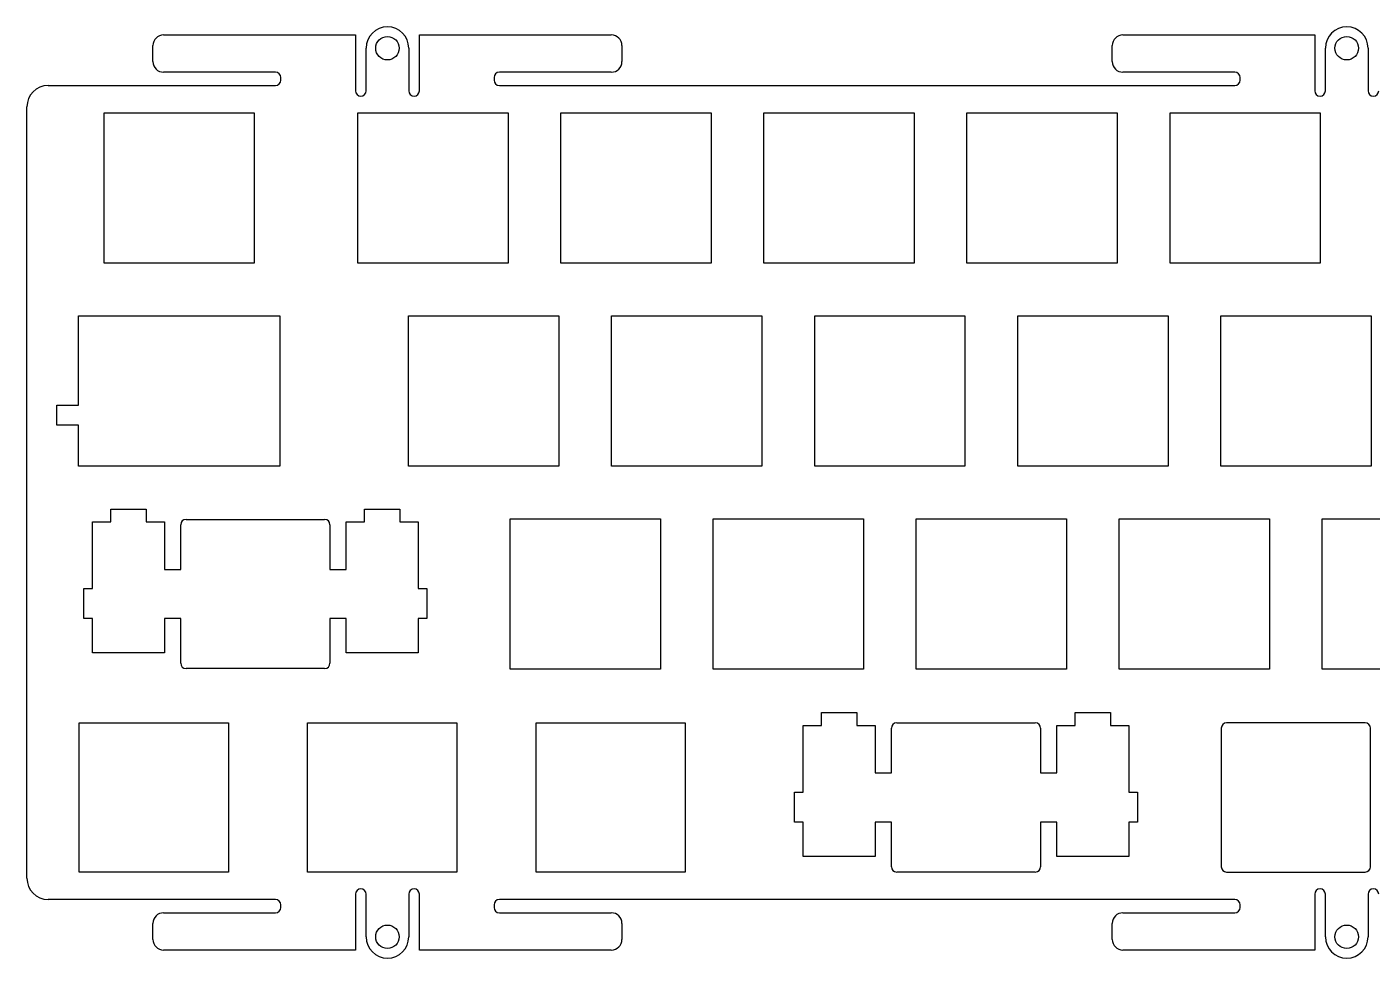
# Model space of a CAD drawing. Header units: millimetres. Extents: x 154 to 402, y -140 to -53.
# Drawn here: x 153.8 to 280.1, y -140 to -52.6 of the extents above; entities that cross this region are included whole.
import ezdxf

# ---------------------------------------------------------------- set-up
doc = ezdxf.new("R2010")
doc.units = ezdxf.units.MM
for name, color, linetype in [('Shape2439', 7, 'CONTINUOUS'), ('Shape2440', 7, 'CONTINUOUS'), ('Shape2441', 7, 'CONTINUOUS'), ('Shape2442', 7, 'CONTINUOUS'), ('Shape2443', 7, 'CONTINUOUS'), ('Shape2444', 7, 'CONTINUOUS'), ('Shape2445', 7, 'CONTINUOUS'), ('Shape2446', 7, 'CONTINUOUS'), ('Shape2447', 7, 'CONTINUOUS'), ('Shape2448', 7, 'CONTINUOUS'), ('Shape2449', 7, 'CONTINUOUS'), ('Shape2450', 7, 'CONTINUOUS'), ('Shape2451', 7, 'CONTINUOUS'), ('Shape2452', 7, 'CONTINUOUS'), ('Shape2453', 7, 'CONTINUOUS'), ('Shape2454', 7, 'CONTINUOUS'), ('Shape2455', 7, 'CONTINUOUS'), ('Shape2456', 7, 'CONTINUOUS'), ('Shape2457', 7, 'CONTINUOUS'), ('Shape2458', 7, 'CONTINUOUS'), ('Shape2459', 7, 'CONTINUOUS'), ('Shape2460', 7, 'CONTINUOUS'), ('Shape2461', 7, 'CONTINUOUS'), ('Shape2462', 7, 'CONTINUOUS'), ('Shape2463', 7, 'CONTINUOUS'), ('Shape2464', 7, 'CONTINUOUS'), ('Shape2465', 7, 'CONTINUOUS'), ('Shape2466', 7, 'CONTINUOUS'), ('Shape2467', 7, 'CONTINUOUS'), ('Shape2468', 7, 'CONTINUOUS'), ('Shape2469', 7, 'CONTINUOUS'), ('Shape2470', 7, 'CONTINUOUS'), ('Shape2471', 7, 'CONTINUOUS'), ('Shape2472', 7, 'CONTINUOUS'), ('Shape2473', 7, 'CONTINUOUS'), ('Shape2474', 7, 'CONTINUOUS'), ('Shape2475', 7, 'CONTINUOUS'), ('Shape2476', 7, 'CONTINUOUS'), ('Shape2477', 7, 'CONTINUOUS'), ('Shape2478', 7, 'CONTINUOUS'), ('Shape2479', 7, 'CONTINUOUS'), ('Shape2480', 7, 'CONTINUOUS'), ('Shape2481', 7, 'CONTINUOUS'), ('Shape2482', 7, 'CONTINUOUS'), ('Shape2483', 7, 'CONTINUOUS'), ('Shape2484', 7, 'CONTINUOUS'), ('Shape2485', 7, 'CONTINUOUS'), ('Shape2486', 7, 'CONTINUOUS'), ('Shape2487', 7, 'CONTINUOUS'), ('Shape2488', 7, 'CONTINUOUS'), ('Shape2489', 7, 'CONTINUOUS'), ('Shape2490', 7, 'CONTINUOUS'), ('Shape2491', 7, 'CONTINUOUS'), ('Shape2492', 7, 'CONTINUOUS'), ('Shape2493', 7, 'CONTINUOUS'), ('Shape2494', 7, 'CONTINUOUS'), ('Shape2495', 7, 'CONTINUOUS'), ('Shape2496', 7, 'CONTINUOUS'), ('Shape2497', 7, 'CONTINUOUS'), ('Shape2498', 7, 'CONTINUOUS'), ('Shape2499', 7, 'CONTINUOUS'), ('Shape2500', 7, 'CONTINUOUS'), ('Shape2501', 7, 'CONTINUOUS'), ('Shape2502', 7, 'CONTINUOUS'), ('Shape2503', 7, 'CONTINUOUS'), ('Shape2504', 7, 'CONTINUOUS'), ('Shape2505', 7, 'CONTINUOUS'), ('Shape2506', 7, 'CONTINUOUS'), ('Shape2507', 7, 'CONTINUOUS'), ('Shape2508', 7, 'CONTINUOUS'), ('Shape2509', 7, 'CONTINUOUS'), ('Shape2510', 7, 'CONTINUOUS'), ('Shape2511', 7, 'CONTINUOUS'), ('Shape2512', 7, 'CONTINUOUS'), ('Shape2513', 7, 'CONTINUOUS'), ('Shape2514', 7, 'CONTINUOUS'), ('Shape2515', 7, 'CONTINUOUS'), ('Shape2516', 7, 'CONTINUOUS'), ('Shape2517', 7, 'CONTINUOUS'), ('Shape2518', 7, 'CONTINUOUS'), ('Shape2519', 7, 'CONTINUOUS'), ('Shape2525', 7, 'CONTINUOUS'), ('Shape2526', 7, 'CONTINUOUS'), ('Shape2528', 7, 'CONTINUOUS'), ('Shape2529', 7, 'CONTINUOUS'), ('Shape3562', 7, 'CONTINUOUS'), ('Shape3563', 7, 'CONTINUOUS'), ('Shape3564', 7, 'CONTINUOUS'), ('Shape3565', 7, 'CONTINUOUS'), ('Shape3566', 7, 'CONTINUOUS'), ('Shape3567', 7, 'CONTINUOUS'), ('Shape3568', 7, 'CONTINUOUS'), ('Shape3569', 7, 'CONTINUOUS'), ('Shape3570', 7, 'CONTINUOUS'), ('Shape3571', 7, 'CONTINUOUS'), ('Shape3572', 7, 'CONTINUOUS'), ('Shape3573', 7, 'CONTINUOUS'), ('Shape3574', 7, 'CONTINUOUS'), ('Shape3575', 7, 'CONTINUOUS'), ('Shape3576', 7, 'CONTINUOUS'), ('Shape3577', 7, 'CONTINUOUS'), ('Shape3578', 7, 'CONTINUOUS'), ('Shape3579', 7, 'CONTINUOUS'), ('Shape3580', 7, 'CONTINUOUS'), ('Shape3581', 7, 'CONTINUOUS'), ('Shape3582', 7, 'CONTINUOUS'), ('Shape3583', 7, 'CONTINUOUS'), ('Shape3584', 7, 'CONTINUOUS'), ('Shape3585', 7, 'CONTINUOUS'), ('Shape3586', 7, 'CONTINUOUS'), ('Shape3587', 7, 'CONTINUOUS'), ('Shape3588', 7, 'CONTINUOUS'), ('Shape3589', 7, 'CONTINUOUS'), ('Shape3590', 7, 'CONTINUOUS'), ('Shape3591', 7, 'CONTINUOUS'), ('Shape3592', 7, 'CONTINUOUS'), ('Shape3593', 7, 'CONTINUOUS'), ('Shape3594', 7, 'CONTINUOUS'), ('Shape3595', 7, 'CONTINUOUS'), ('Shape3596', 7, 'CONTINUOUS'), ('Shape3597', 7, 'CONTINUOUS'), ('Shape3598', 7, 'CONTINUOUS'), ('Shape3599', 7, 'CONTINUOUS'), ('Shape3600', 7, 'CONTINUOUS'), ('Shape3601', 7, 'CONTINUOUS'), ('Shape3642', 7, 'CONTINUOUS'), ('Shape3643', 7, 'CONTINUOUS'), ('Shape3644', 7, 'CONTINUOUS'), ('Shape3645', 7, 'CONTINUOUS'), ('Shape3646', 7, 'CONTINUOUS'), ('Shape3647', 7, 'CONTINUOUS'), ('Shape3648', 7, 'CONTINUOUS'), ('Shape3649', 7, 'CONTINUOUS'), ('Shape378', 7, 'CONTINUOUS'), ('Shape379', 7, 'CONTINUOUS'), ('Shape380', 7, 'CONTINUOUS'), ('Shape381', 7, 'CONTINUOUS'), ('Shape382', 7, 'CONTINUOUS'), ('Shape383', 7, 'CONTINUOUS'), ('Shape384', 7, 'CONTINUOUS'), ('Shape385', 7, 'CONTINUOUS'), ('Shape386', 7, 'CONTINUOUS'), ('Shape387', 7, 'CONTINUOUS'), ('Shape388', 7, 'CONTINUOUS'), ('Shape389', 7, 'CONTINUOUS'), ('Shape4243', 7, 'CONTINUOUS'), ('Shape4244', 7, 'CONTINUOUS'), ('Shape4245', 7, 'CONTINUOUS'), ('Shape4246', 7, 'CONTINUOUS'), ('Shape4247', 7, 'CONTINUOUS'), ('Shape4248', 7, 'CONTINUOUS'), ('Shape4249', 7, 'CONTINUOUS'), ('Shape4250', 7, 'CONTINUOUS'), ('Shape4251', 7, 'CONTINUOUS'), ('Shape4252', 7, 'CONTINUOUS'), ('Shape4253', 7, 'CONTINUOUS'), ('Shape4254', 7, 'CONTINUOUS'), ('Shape4255', 7, 'CONTINUOUS'), ('Shape4256', 7, 'CONTINUOUS'), ('Shape4257', 7, 'CONTINUOUS'), ('Shape4258', 7, 'CONTINUOUS'), ('Shape4259', 7, 'CONTINUOUS'), ('Shape4260', 7, 'CONTINUOUS'), ('Shape4261', 7, 'CONTINUOUS'), ('Shape4262', 7, 'CONTINUOUS'), ('Shape4263', 7, 'CONTINUOUS'), ('Shape4264', 7, 'CONTINUOUS'), ('Shape4265', 7, 'CONTINUOUS'), ('Shape4266', 7, 'CONTINUOUS'), ('Shape4267', 7, 'CONTINUOUS'), ('Shape4268', 7, 'CONTINUOUS'), ('Shape4269', 7, 'CONTINUOUS'), ('Shape4270', 7, 'CONTINUOUS'), ('Shape4271', 7, 'CONTINUOUS'), ('Shape4272', 7, 'CONTINUOUS'), ('Shape4273', 7, 'CONTINUOUS'), ('Shape4274', 7, 'CONTINUOUS'), ('Shape4275', 7, 'CONTINUOUS'), ('Shape4276', 7, 'CONTINUOUS'), ('Shape4277', 7, 'CONTINUOUS'), ('Shape4278', 7, 'CONTINUOUS'), ('Shape4279', 7, 'CONTINUOUS'), ('Shape4280', 7, 'CONTINUOUS'), ('Shape4281', 7, 'CONTINUOUS'), ('Shape4282', 7, 'CONTINUOUS'), ('Shape522', 7, 'CONTINUOUS'), ('Shape523', 7, 'CONTINUOUS'), ('Shape524', 7, 'CONTINUOUS'), ('Shape525', 7, 'CONTINUOUS'), ('Shape526', 7, 'CONTINUOUS'), ('Shape527', 7, 'CONTINUOUS'), ('Shape528', 7, 'CONTINUOUS'), ('Shape529', 7, 'CONTINUOUS'), ('Shape550', 7, 'CONTINUOUS'), ('Shape551', 7, 'CONTINUOUS'), ('Shape552', 7, 'CONTINUOUS'), ('Shape553', 7, 'CONTINUOUS'), ('Shape554', 7, 'CONTINUOUS'), ('Shape555', 7, 'CONTINUOUS'), ('Shape556', 7, 'CONTINUOUS'), ('Shape557', 7, 'CONTINUOUS'), ('Shape558', 7, 'CONTINUOUS'), ('Shape559', 7, 'CONTINUOUS'), ('Shape560', 7, 'CONTINUOUS'), ('Shape561', 7, 'CONTINUOUS'), ('Shape562', 7, 'CONTINUOUS'), ('Shape563', 7, 'CONTINUOUS'), ('Shape564', 7, 'CONTINUOUS'), ('Shape565', 7, 'CONTINUOUS'), ('Shape566', 7, 'CONTINUOUS'), ('Shape567', 7, 'CONTINUOUS'), ('Shape568', 7, 'CONTINUOUS'), ('Shape569', 7, 'CONTINUOUS'), ('Shape570', 7, 'CONTINUOUS'), ('Shape571', 7, 'CONTINUOUS'), ('Shape572', 7, 'CONTINUOUS'), ('Shape573', 7, 'CONTINUOUS'), ('Shape574', 7, 'CONTINUOUS'), ('Shape575', 7, 'CONTINUOUS'), ('Shape576', 7, 'CONTINUOUS'), ('Shape577', 7, 'CONTINUOUS'), ('Shape578', 7, 'CONTINUOUS'), ('Shape579', 7, 'CONTINUOUS'), ('Shape580', 7, 'CONTINUOUS'), ('Shape581', 7, 'CONTINUOUS'), ('Shape582', 7, 'CONTINUOUS'), ('Shape583', 7, 'CONTINUOUS'), ('Shape584', 7, 'CONTINUOUS'), ('Shape585', 7, 'CONTINUOUS'), ('Shape586', 7, 'CONTINUOUS'), ('Shape587', 7, 'CONTINUOUS'), ('Shape588', 7, 'CONTINUOUS'), ('Shape589', 7, 'CONTINUOUS'), ('Shape610', 7, 'CONTINUOUS'), ('Shape611', 7, 'CONTINUOUS'), ('Shape612', 7, 'CONTINUOUS'), ('Shape613', 7, 'CONTINUOUS'), ('Shape614', 7, 'CONTINUOUS'), ('Shape615', 7, 'CONTINUOUS'), ('Shape616', 7, 'CONTINUOUS'), ('Shape617', 7, 'CONTINUOUS'), ('Shape618', 7, 'CONTINUOUS'), ('Shape619', 7, 'CONTINUOUS'), ('Shape620', 7, 'CONTINUOUS'), ('Shape621', 7, 'CONTINUOUS'), ('Shape622', 7, 'CONTINUOUS'), ('Shape623', 7, 'CONTINUOUS'), ('Shape624', 7, 'CONTINUOUS'), ('Shape625', 7, 'CONTINUOUS'), ('Shape626', 7, 'CONTINUOUS'), ('Shape628', 7, 'CONTINUOUS'), ('Shape629', 7, 'CONTINUOUS'), ('Shape650', 7, 'CONTINUOUS'), ('Shape651', 7, 'CONTINUOUS'), ('Shape652', 7, 'CONTINUOUS'), ('Shape653', 7, 'CONTINUOUS')]:
    doc.layers.add(name, color=color, linetype=linetype)

msp = doc.modelspace()

# ---------------------------------------------------------------- linework, layer by layer
at = {"layer": 'Shape2439'}
msp.add_arc((280.175, -134.045), 0.5, 0, 180, dxfattribs=at)
at = {"layer": 'Shape2440'}
msp.add_line((279.675, -134.045), (279.675, -138.045), dxfattribs=at)
at = {"layer": 'Shape2441'}
msp.add_arc((277.675, -138.045), 2, 180, 0, dxfattribs=at)
at = {"layer": 'Shape2442'}
msp.add_line((275.675, -138.045), (275.675, -134.045), dxfattribs=at)
at = {"layer": 'Shape2443'}
msp.add_arc((275.175, -134.045), 0.5, 0, 180, dxfattribs=at)
at = {"layer": 'Shape2444'}
msp.add_line((274.675, -134.045), (274.675, -139.295), dxfattribs=at)
at = {"layer": 'Shape2445'}
msp.add_line((274.675, -139.295), (256.675, -139.295), dxfattribs=at)
at = {"layer": 'Shape2446'}
msp.add_arc((256.675, -138.295), 1, 180, -90, dxfattribs=at)
at = {"layer": 'Shape2447'}
msp.add_line((255.675, -138.295), (255.675, -136.795), dxfattribs=at)
at = {"layer": 'Shape2448'}
msp.add_arc((256.675, -136.795), 1, 90, 180, dxfattribs=at)
at = {"layer": 'Shape2449'}
msp.add_line((256.675, -135.795), (267.175, -135.795), dxfattribs=at)
at = {"layer": 'Shape2450'}
msp.add_arc((267.175, -135.295), 0.5, -90, 0, dxfattribs=at)
at = {"layer": 'Shape2451'}
msp.add_line((267.675, -135.295), (267.675, -135.046), dxfattribs=at)
at = {"layer": 'Shape2452'}
msp.add_arc((267.175, -135.046), 0.5, 0, 90, dxfattribs=at)
at = {"layer": 'Shape2453'}
msp.add_line((267.175, -134.546), (198.175, -134.546), dxfattribs=at)
at = {"layer": 'Shape2454'}
msp.add_arc((198.175, -135.046), 0.5, 90, 180, dxfattribs=at)
at = {"layer": 'Shape2455'}
msp.add_line((197.675, -135.046), (197.675, -135.295), dxfattribs=at)
at = {"layer": 'Shape2456'}
msp.add_arc((198.175, -135.295), 0.5, 180, -90, dxfattribs=at)
at = {"layer": 'Shape2457'}
msp.add_line((198.175, -135.795), (208.675, -135.795), dxfattribs=at)
at = {"layer": 'Shape2458'}
msp.add_arc((208.675, -136.795), 1, 0, 90, dxfattribs=at)
at = {"layer": 'Shape2459'}
msp.add_line((209.675, -136.795), (209.675, -138.295), dxfattribs=at)
at = {"layer": 'Shape2460'}
msp.add_arc((208.675, -138.295), 1, -90, 0, dxfattribs=at)
at = {"layer": 'Shape2461'}
msp.add_line((208.675, -139.295), (190.675, -139.295), dxfattribs=at)
at = {"layer": 'Shape2462'}
msp.add_line((190.675, -139.295), (190.675, -134.045), dxfattribs=at)
at = {"layer": 'Shape2463'}
msp.add_arc((190.175, -134.045), 0.5, 0, 180, dxfattribs=at)
at = {"layer": 'Shape2464'}
msp.add_line((189.675, -134.045), (189.675, -138.045), dxfattribs=at)
at = {"layer": 'Shape2465'}
msp.add_arc((187.675, -138.045), 2, 180, 0, dxfattribs=at)
at = {"layer": 'Shape2466'}
msp.add_line((185.675, -138.045), (185.675, -134.045), dxfattribs=at)
at = {"layer": 'Shape2467'}
msp.add_arc((185.175, -134.045), 0.5, 0, 180, dxfattribs=at)
at = {"layer": 'Shape2468'}
msp.add_line((184.675, -134.045), (184.675, -139.295), dxfattribs=at)
at = {"layer": 'Shape2469'}
msp.add_line((184.675, -139.295), (166.675, -139.295), dxfattribs=at)
at = {"layer": 'Shape2470'}
msp.add_arc((166.675, -138.295), 1, 180, -90, dxfattribs=at)
at = {"layer": 'Shape2471'}
msp.add_line((165.675, -138.295), (165.675, -136.795), dxfattribs=at)
at = {"layer": 'Shape2472'}
msp.add_arc((166.675, -136.795), 1, 90, 180, dxfattribs=at)
at = {"layer": 'Shape2473'}
msp.add_line((166.675, -135.795), (177.175, -135.795), dxfattribs=at)
at = {"layer": 'Shape2474'}
msp.add_arc((177.175, -135.295), 0.5, -90, 0, dxfattribs=at)
at = {"layer": 'Shape2475'}
msp.add_line((177.675, -135.295), (177.675, -135.046), dxfattribs=at)
at = {"layer": 'Shape2476'}
msp.add_arc((177.175, -135.046), 0.5, 0, 90, dxfattribs=at)
at = {"layer": 'Shape2477'}
msp.add_line((177.175, -134.546), (155.85, -134.546), dxfattribs=at)
at = {"layer": 'Shape2478'}
msp.add_arc((155.85, -132.546), 2, 180, -90, dxfattribs=at)
at = {"layer": 'Shape2479'}
msp.add_line((153.85, -132.546), (153.85, -60.1455), dxfattribs=at)
at = {"layer": 'Shape2480'}
msp.add_arc((155.85, -60.1455), 2, 90, 180, dxfattribs=at)
at = {"layer": 'Shape2481'}
msp.add_line((155.85, -58.1455), (177.175, -58.1455), dxfattribs=at)
at = {"layer": 'Shape2482'}
msp.add_arc((177.175, -57.6455), 0.5, -90, 0, dxfattribs=at)
at = {"layer": 'Shape2483'}
msp.add_line((177.675, -57.6455), (177.675, -57.3964), dxfattribs=at)
at = {"layer": 'Shape2484'}
msp.add_arc((177.175, -57.3964), 0.5, 0, 90, dxfattribs=at)
at = {"layer": 'Shape2485'}
msp.add_line((177.175, -56.8964), (166.675, -56.8964), dxfattribs=at)
at = {"layer": 'Shape2486'}
msp.add_arc((166.675, -55.8964), 1, 180, -90, dxfattribs=at)
at = {"layer": 'Shape2487'}
msp.add_line((165.675, -55.8964), (165.675, -54.3964), dxfattribs=at)
at = {"layer": 'Shape2488'}
msp.add_arc((166.675, -54.3964), 1, 90, 180, dxfattribs=at)
at = {"layer": 'Shape2489'}
msp.add_line((166.675, -53.3964), (184.675, -53.3964), dxfattribs=at)
at = {"layer": 'Shape2490'}
msp.add_line((184.675, -53.3964), (184.675, -58.6464), dxfattribs=at)
at = {"layer": 'Shape2491'}
msp.add_arc((185.175, -58.6464), 0.5, 180, 0, dxfattribs=at)
at = {"layer": 'Shape2492'}
msp.add_line((185.675, -58.6464), (185.675, -54.6464), dxfattribs=at)
at = {"layer": 'Shape2493'}
msp.add_arc((187.675, -54.6464), 2, 0, 180, dxfattribs=at)
at = {"layer": 'Shape2494'}
msp.add_line((189.675, -54.6464), (189.675, -58.6464), dxfattribs=at)
at = {"layer": 'Shape2495'}
msp.add_arc((190.175, -58.6464), 0.5, 180, 0, dxfattribs=at)
at = {"layer": 'Shape2496'}
msp.add_line((190.675, -58.6464), (190.675, -53.3964), dxfattribs=at)
at = {"layer": 'Shape2497'}
msp.add_line((190.675, -53.3964), (208.675, -53.3964), dxfattribs=at)
at = {"layer": 'Shape2498'}
msp.add_arc((208.675, -54.3964), 1, 0, 90, dxfattribs=at)
at = {"layer": 'Shape2499'}
msp.add_line((209.675, -54.3964), (209.675, -55.8964), dxfattribs=at)
at = {"layer": 'Shape2500'}
msp.add_arc((208.675, -55.8964), 1, -90, 0, dxfattribs=at)
at = {"layer": 'Shape2501'}
msp.add_line((208.675, -56.8964), (198.175, -56.8964), dxfattribs=at)
at = {"layer": 'Shape2502'}
msp.add_arc((198.175, -57.3964), 0.5, 90, 180, dxfattribs=at)
at = {"layer": 'Shape2503'}
msp.add_line((197.675, -57.3964), (197.675, -57.6455), dxfattribs=at)
at = {"layer": 'Shape2504'}
msp.add_arc((198.175, -57.6455), 0.5, 180, -90, dxfattribs=at)
at = {"layer": 'Shape2505'}
msp.add_line((198.175, -58.1455), (267.175, -58.1455), dxfattribs=at)
at = {"layer": 'Shape2506'}
msp.add_arc((267.175, -57.6455), 0.5, -90, 0, dxfattribs=at)
at = {"layer": 'Shape2507'}
msp.add_line((267.675, -57.6455), (267.675, -57.3964), dxfattribs=at)
at = {"layer": 'Shape2508'}
msp.add_arc((267.175, -57.3964), 0.5, 0, 90, dxfattribs=at)
at = {"layer": 'Shape2509'}
msp.add_line((267.175, -56.8964), (256.675, -56.8964), dxfattribs=at)
at = {"layer": 'Shape2510'}
msp.add_arc((256.675, -55.8964), 1, 180, -90, dxfattribs=at)
at = {"layer": 'Shape2511'}
msp.add_line((255.675, -55.8964), (255.675, -54.3964), dxfattribs=at)
at = {"layer": 'Shape2512'}
msp.add_arc((256.675, -54.3964), 1, 90, 180, dxfattribs=at)
at = {"layer": 'Shape2513'}
msp.add_line((256.675, -53.3964), (274.675, -53.3964), dxfattribs=at)
at = {"layer": 'Shape2514'}
msp.add_line((274.675, -53.3964), (274.675, -58.6464), dxfattribs=at)
at = {"layer": 'Shape2515'}
msp.add_arc((275.175, -58.6464), 0.5, 180, 0, dxfattribs=at)
at = {"layer": 'Shape2516'}
msp.add_line((275.675, -58.6464), (275.675, -54.6464), dxfattribs=at)
at = {"layer": 'Shape2517'}
msp.add_arc((277.675, -54.6464), 2, 0, 180, dxfattribs=at)
at = {"layer": 'Shape2518'}
msp.add_line((279.675, -54.6464), (279.675, -58.6464), dxfattribs=at)
at = {"layer": 'Shape2519'}
msp.add_arc((280.175, -58.6464), 0.5, 180, 0, dxfattribs=at)
at = {"layer": 'Shape2525'}
msp.add_circle((277.675, -54.6464), 1.1, dxfattribs=at)
at = {"layer": 'Shape2526'}
msp.add_circle((187.675, -54.6464), 1.1, dxfattribs=at)
at = {"layer": 'Shape2528'}
msp.add_circle((277.675, -138.045), 1.1, dxfattribs=at)
at = {"layer": 'Shape2529'}
msp.add_circle((187.675, -138.045), 1.1, dxfattribs=at)
at = {"layer": 'Shape3562'}
msp.add_line((234.955, -131.47), (234.955, -127.271), dxfattribs=at)
at = {"layer": 'Shape3563'}
msp.add_arc((235.455, -131.47), 0.5, 180, -90, dxfattribs=at)
at = {"layer": 'Shape3564'}
msp.add_line((234.955, -127.271), (233.43, -127.271), dxfattribs=at)
at = {"layer": 'Shape3565'}
msp.add_line((233.43, -127.271), (233.43, -130.5), dxfattribs=at)
at = {"layer": 'Shape3566'}
msp.add_line((233.43, -130.5), (226.68, -130.5), dxfattribs=at)
at = {"layer": 'Shape3567'}
msp.add_line((226.68, -130.5), (226.68, -127.271), dxfattribs=at)
at = {"layer": 'Shape3568'}
msp.add_line((226.68, -127.271), (225.855, -127.271), dxfattribs=at)
at = {"layer": 'Shape3569'}
msp.add_line((225.855, -127.271), (225.855, -124.471), dxfattribs=at)
at = {"layer": 'Shape3570'}
msp.add_line((225.855, -124.471), (226.68, -124.471), dxfattribs=at)
at = {"layer": 'Shape3571'}
msp.add_line((226.68, -124.471), (226.68, -118.201), dxfattribs=at)
at = {"layer": 'Shape3572'}
msp.add_line((226.68, -118.201), (228.405, -118.201), dxfattribs=at)
at = {"layer": 'Shape3573'}
msp.add_line((228.405, -118.201), (228.405, -117.001), dxfattribs=at)
at = {"layer": 'Shape3574'}
msp.add_line((228.405, -117.001), (231.704, -117.001), dxfattribs=at)
at = {"layer": 'Shape3575'}
msp.add_line((231.704, -117.001), (231.704, -118.201), dxfattribs=at)
at = {"layer": 'Shape3576'}
msp.add_line((231.704, -118.201), (233.43, -118.201), dxfattribs=at)
at = {"layer": 'Shape3577'}
msp.add_line((233.43, -118.201), (233.43, -122.67), dxfattribs=at)
at = {"layer": 'Shape3578'}
msp.add_line((233.43, -122.67), (234.955, -122.67), dxfattribs=at)
at = {"layer": 'Shape3579'}
msp.add_line((234.955, -122.67), (234.955, -118.471), dxfattribs=at)
at = {"layer": 'Shape3580'}
msp.add_line((235.455, -117.971), (248.455, -117.971), dxfattribs=at)
at = {"layer": 'Shape3581'}
msp.add_arc((235.455, -118.471), 0.5, 90, 180, dxfattribs=at)
at = {"layer": 'Shape3582'}
msp.add_line((248.955, -118.471), (248.955, -122.67), dxfattribs=at)
at = {"layer": 'Shape3583'}
msp.add_arc((248.455, -118.471), 0.5, 0, 90, dxfattribs=at)
at = {"layer": 'Shape3584'}
msp.add_line((248.955, -122.67), (250.48, -122.67), dxfattribs=at)
at = {"layer": 'Shape3585'}
msp.add_line((250.48, -122.67), (250.48, -118.201), dxfattribs=at)
at = {"layer": 'Shape3586'}
msp.add_line((250.48, -118.201), (252.204, -118.201), dxfattribs=at)
at = {"layer": 'Shape3587'}
msp.add_line((252.204, -118.201), (252.204, -117.001), dxfattribs=at)
at = {"layer": 'Shape3588'}
msp.add_line((252.204, -117.001), (255.505, -117.001), dxfattribs=at)
at = {"layer": 'Shape3589'}
msp.add_line((255.505, -117.001), (255.505, -118.201), dxfattribs=at)
at = {"layer": 'Shape3590'}
msp.add_line((255.505, -118.201), (257.23, -118.201), dxfattribs=at)
at = {"layer": 'Shape3591'}
msp.add_line((257.23, -118.201), (257.23, -124.471), dxfattribs=at)
at = {"layer": 'Shape3592'}
msp.add_line((257.23, -124.471), (258.055, -124.471), dxfattribs=at)
at = {"layer": 'Shape3593'}
msp.add_line((258.055, -124.471), (258.055, -127.271), dxfattribs=at)
at = {"layer": 'Shape3594'}
msp.add_line((258.055, -127.271), (257.23, -127.271), dxfattribs=at)
at = {"layer": 'Shape3595'}
msp.add_line((257.23, -127.271), (257.23, -130.5), dxfattribs=at)
at = {"layer": 'Shape3596'}
msp.add_line((257.23, -130.5), (250.48, -130.5), dxfattribs=at)
at = {"layer": 'Shape3597'}
msp.add_line((250.48, -130.5), (250.48, -127.271), dxfattribs=at)
at = {"layer": 'Shape3598'}
msp.add_line((250.48, -127.271), (248.955, -127.271), dxfattribs=at)
at = {"layer": 'Shape3599'}
msp.add_line((248.955, -127.271), (248.955, -131.47), dxfattribs=at)
at = {"layer": 'Shape3600'}
msp.add_arc((248.455, -131.47), 0.5, -90, 0, dxfattribs=at)
at = {"layer": 'Shape3601'}
msp.add_line((248.455, -131.97), (235.455, -131.97), dxfattribs=at)
at = {"layer": 'Shape3642'}
msp.add_line((266.411, -131.97), (279.411, -131.97), dxfattribs=at)
at = {"layer": 'Shape3643'}
msp.add_arc((279.411, -131.47), 0.5, -90, 0, dxfattribs=at)
at = {"layer": 'Shape3644'}
msp.add_line((279.911, -131.47), (279.911, -118.471), dxfattribs=at)
at = {"layer": 'Shape3645'}
msp.add_line((279.411, -117.971), (266.411, -117.971), dxfattribs=at)
at = {"layer": 'Shape3646'}
msp.add_arc((279.411, -118.471), 0.5, 0, 90, dxfattribs=at)
at = {"layer": 'Shape3647'}
msp.add_line((265.911, -118.471), (265.911, -131.47), dxfattribs=at)
at = {"layer": 'Shape3648'}
msp.add_arc((266.411, -118.471), 0.5, 90, 180, dxfattribs=at)
at = {"layer": 'Shape3649'}
msp.add_arc((266.411, -131.47), 0.5, 180, -90, dxfattribs=at)
at = {"layer": 'Shape378'}
msp.add_line((215.617, -117.971), (215.617, -131.971), dxfattribs=at)
at = {"layer": 'Shape379'}
msp.add_line((215.617, -131.971), (201.617, -131.971), dxfattribs=at)
at = {"layer": 'Shape380'}
msp.add_line((201.617, -131.971), (201.617, -117.971), dxfattribs=at)
at = {"layer": 'Shape381'}
msp.add_line((201.617, -117.971), (215.617, -117.971), dxfattribs=at)
at = {"layer": 'Shape382'}
msp.add_line((194.186, -117.971), (194.186, -131.971), dxfattribs=at)
at = {"layer": 'Shape383'}
msp.add_line((194.186, -131.971), (180.186, -131.971), dxfattribs=at)
at = {"layer": 'Shape384'}
msp.add_line((180.186, -131.971), (180.186, -117.971), dxfattribs=at)
at = {"layer": 'Shape385'}
msp.add_line((180.186, -117.971), (194.186, -117.971), dxfattribs=at)
at = {"layer": 'Shape386'}
msp.add_line((172.755, -117.971), (172.755, -131.971), dxfattribs=at)
at = {"layer": 'Shape387'}
msp.add_line((172.755, -131.971), (158.755, -131.971), dxfattribs=at)
at = {"layer": 'Shape388'}
msp.add_line((158.755, -131.971), (158.755, -117.971), dxfattribs=at)
at = {"layer": 'Shape389'}
msp.add_line((158.755, -117.971), (172.755, -117.971), dxfattribs=at)
at = {"layer": 'Shape4243'}
msp.add_line((168.281, -112.37), (168.281, -108.171), dxfattribs=at)
at = {"layer": 'Shape4244'}
msp.add_arc((168.781, -112.37), 0.5, 180, -90, dxfattribs=at)
at = {"layer": 'Shape4245'}
msp.add_line((168.281, -108.171), (166.755, -108.171), dxfattribs=at)
at = {"layer": 'Shape4246'}
msp.add_line((166.755, -108.171), (166.755, -111.4), dxfattribs=at)
at = {"layer": 'Shape4247'}
msp.add_line((166.755, -111.4), (160.006, -111.4), dxfattribs=at)
at = {"layer": 'Shape4248'}
msp.add_line((160.006, -111.4), (160.006, -108.171), dxfattribs=at)
at = {"layer": 'Shape4249'}
msp.add_line((160.006, -108.171), (159.18, -108.171), dxfattribs=at)
at = {"layer": 'Shape4250'}
msp.add_line((159.18, -108.171), (159.18, -105.371), dxfattribs=at)
at = {"layer": 'Shape4251'}
msp.add_line((159.18, -105.371), (160.006, -105.371), dxfattribs=at)
at = {"layer": 'Shape4252'}
msp.add_line((160.006, -105.371), (160.006, -99.1009), dxfattribs=at)
at = {"layer": 'Shape4253'}
msp.add_line((160.006, -99.1009), (161.731, -99.1009), dxfattribs=at)
at = {"layer": 'Shape4254'}
msp.add_line((161.731, -99.1009), (161.731, -97.9006), dxfattribs=at)
at = {"layer": 'Shape4255'}
msp.add_line((161.731, -97.9006), (165.03, -97.9006), dxfattribs=at)
at = {"layer": 'Shape4256'}
msp.add_line((165.03, -97.9006), (165.03, -99.1009), dxfattribs=at)
at = {"layer": 'Shape4257'}
msp.add_line((165.03, -99.1009), (166.755, -99.1009), dxfattribs=at)
at = {"layer": 'Shape4258'}
msp.add_line((166.755, -99.1009), (166.755, -103.57), dxfattribs=at)
at = {"layer": 'Shape4259'}
msp.add_line((166.755, -103.57), (168.281, -103.57), dxfattribs=at)
at = {"layer": 'Shape4260'}
msp.add_line((168.281, -103.57), (168.281, -99.3708), dxfattribs=at)
at = {"layer": 'Shape4261'}
msp.add_line((168.781, -98.8708), (181.78, -98.8708), dxfattribs=at)
at = {"layer": 'Shape4262'}
msp.add_arc((168.781, -99.3708), 0.5, 90, 180, dxfattribs=at)
at = {"layer": 'Shape4263'}
msp.add_line((182.28, -99.3708), (182.28, -103.57), dxfattribs=at)
at = {"layer": 'Shape4264'}
msp.add_arc((181.78, -99.3708), 0.5, 0, 90, dxfattribs=at)
at = {"layer": 'Shape4265'}
msp.add_line((182.28, -103.57), (183.806, -103.57), dxfattribs=at)
at = {"layer": 'Shape4266'}
msp.add_line((183.806, -103.57), (183.806, -99.1009), dxfattribs=at)
at = {"layer": 'Shape4267'}
msp.add_line((183.806, -99.1009), (185.53, -99.1009), dxfattribs=at)
at = {"layer": 'Shape4268'}
msp.add_line((185.53, -99.1009), (185.53, -97.9006), dxfattribs=at)
at = {"layer": 'Shape4269'}
msp.add_line((185.53, -97.9006), (188.83, -97.9006), dxfattribs=at)
at = {"layer": 'Shape4270'}
msp.add_line((188.83, -97.9006), (188.83, -99.1009), dxfattribs=at)
at = {"layer": 'Shape4271'}
msp.add_line((188.83, -99.1009), (190.555, -99.1009), dxfattribs=at)
at = {"layer": 'Shape4272'}
msp.add_line((190.555, -99.1009), (190.555, -105.371), dxfattribs=at)
at = {"layer": 'Shape4273'}
msp.add_line((190.555, -105.371), (191.381, -105.371), dxfattribs=at)
at = {"layer": 'Shape4274'}
msp.add_line((191.381, -105.371), (191.381, -108.171), dxfattribs=at)
at = {"layer": 'Shape4275'}
msp.add_line((191.381, -108.171), (190.555, -108.171), dxfattribs=at)
at = {"layer": 'Shape4276'}
msp.add_line((190.555, -108.171), (190.555, -111.4), dxfattribs=at)
at = {"layer": 'Shape4277'}
msp.add_line((190.555, -111.4), (183.806, -111.4), dxfattribs=at)
at = {"layer": 'Shape4278'}
msp.add_line((183.806, -111.4), (183.806, -108.171), dxfattribs=at)
at = {"layer": 'Shape4279'}
msp.add_line((183.806, -108.171), (182.28, -108.171), dxfattribs=at)
at = {"layer": 'Shape4280'}
msp.add_line((182.28, -108.171), (182.28, -112.37), dxfattribs=at)
at = {"layer": 'Shape4281'}
msp.add_arc((181.78, -112.37), 0.5, -90, 0, dxfattribs=at)
at = {"layer": 'Shape4282'}
msp.add_line((181.78, -112.87), (168.781, -112.87), dxfattribs=at)
at = {"layer": 'Shape522'}
msp.add_line((158.706, -88.1387), (158.706, -79.7705), dxfattribs=at)
at = {"layer": 'Shape523'}
msp.add_line((158.706, -79.7705), (177.569, -79.7705), dxfattribs=at)
at = {"layer": 'Shape524'}
msp.add_line((177.569, -79.7705), (177.569, -93.8705), dxfattribs=at)
at = {"layer": 'Shape525'}
msp.add_line((177.569, -93.8705), (158.706, -93.8705), dxfattribs=at)
at = {"layer": 'Shape526'}
msp.add_line((158.706, -93.8705), (158.706, -90.0387), dxfattribs=at)
at = {"layer": 'Shape527'}
msp.add_line((158.706, -90.0387), (156.668, -90.0387), dxfattribs=at)
at = {"layer": 'Shape528'}
msp.add_line((156.668, -90.0387), (156.668, -88.1387), dxfattribs=at)
at = {"layer": 'Shape529'}
msp.add_line((156.668, -88.1387), (158.706, -88.1387), dxfattribs=at)
at = {"layer": 'Shape550'}
msp.add_line((265.862, -93.8705), (265.862, -79.7705), dxfattribs=at)
at = {"layer": 'Shape551'}
msp.add_line((265.862, -79.7705), (279.963, -79.7705), dxfattribs=at)
at = {"layer": 'Shape552'}
msp.add_line((279.963, -79.7705), (279.963, -93.8705), dxfattribs=at)
at = {"layer": 'Shape553'}
msp.add_line((279.963, -93.8705), (265.862, -93.8705), dxfattribs=at)
at = {"layer": 'Shape554'}
msp.add_line((246.812, -79.7705), (260.912, -79.7705), dxfattribs=at)
at = {"layer": 'Shape555'}
msp.add_line((260.912, -79.7705), (260.912, -93.8705), dxfattribs=at)
at = {"layer": 'Shape556'}
msp.add_line((260.912, -93.8705), (246.812, -93.8705), dxfattribs=at)
at = {"layer": 'Shape557'}
msp.add_line((246.812, -93.8705), (246.812, -79.7705), dxfattribs=at)
at = {"layer": 'Shape558'}
msp.add_line((227.762, -93.8705), (227.762, -79.7705), dxfattribs=at)
at = {"layer": 'Shape559'}
msp.add_line((227.762, -79.7705), (241.862, -79.7705), dxfattribs=at)
at = {"layer": 'Shape560'}
msp.add_line((241.862, -79.7705), (241.862, -93.8705), dxfattribs=at)
at = {"layer": 'Shape561'}
msp.add_line((241.862, -93.8705), (227.762, -93.8705), dxfattribs=at)
at = {"layer": 'Shape562'}
msp.add_line((208.712, -93.8705), (208.712, -79.7705), dxfattribs=at)
at = {"layer": 'Shape563'}
msp.add_line((208.712, -79.7705), (222.812, -79.7705), dxfattribs=at)
at = {"layer": 'Shape564'}
msp.add_line((222.812, -79.7705), (222.812, -93.8705), dxfattribs=at)
at = {"layer": 'Shape565'}
msp.add_line((222.812, -93.8705), (208.712, -93.8705), dxfattribs=at)
at = {"layer": 'Shape566'}
msp.add_line((189.662, -93.8705), (189.662, -79.7705), dxfattribs=at)
at = {"layer": 'Shape567'}
msp.add_line((189.662, -79.7705), (203.762, -79.7705), dxfattribs=at)
at = {"layer": 'Shape568'}
msp.add_line((203.762, -79.7705), (203.762, -93.8705), dxfattribs=at)
at = {"layer": 'Shape569'}
msp.add_line((203.762, -93.8705), (189.662, -93.8705), dxfattribs=at)
at = {"layer": 'Shape570'}
msp.add_line((161.087, -60.7205), (175.187, -60.7205), dxfattribs=at)
at = {"layer": 'Shape571'}
msp.add_line((175.187, -60.7205), (175.187, -74.8205), dxfattribs=at)
at = {"layer": 'Shape572'}
msp.add_line((175.187, -74.8205), (161.087, -74.8205), dxfattribs=at)
at = {"layer": 'Shape573'}
msp.add_line((161.087, -74.8205), (161.087, -60.7205), dxfattribs=at)
at = {"layer": 'Shape574'}
msp.add_line((184.9, -60.7205), (199, -60.7205), dxfattribs=at)
at = {"layer": 'Shape575'}
msp.add_line((199, -60.7205), (199, -74.8205), dxfattribs=at)
at = {"layer": 'Shape576'}
msp.add_line((199, -74.8205), (184.9, -74.8205), dxfattribs=at)
at = {"layer": 'Shape577'}
msp.add_line((184.9, -74.8205), (184.9, -60.7205), dxfattribs=at)
at = {"layer": 'Shape578'}
msp.add_line((203.95, -60.7205), (218.05, -60.7205), dxfattribs=at)
at = {"layer": 'Shape579'}
msp.add_line((218.05, -60.7205), (218.05, -74.8205), dxfattribs=at)
at = {"layer": 'Shape580'}
msp.add_line((218.05, -74.8205), (203.95, -74.8205), dxfattribs=at)
at = {"layer": 'Shape581'}
msp.add_line((203.95, -74.8205), (203.95, -60.7205), dxfattribs=at)
at = {"layer": 'Shape582'}
msp.add_line((242.05, -60.7205), (256.15, -60.7205), dxfattribs=at)
at = {"layer": 'Shape583'}
msp.add_line((256.15, -60.7205), (256.15, -74.8205), dxfattribs=at)
at = {"layer": 'Shape584'}
msp.add_line((256.15, -74.8205), (242.05, -74.8205), dxfattribs=at)
at = {"layer": 'Shape585'}
msp.add_line((242.05, -74.8205), (242.05, -60.7205), dxfattribs=at)
at = {"layer": 'Shape586'}
msp.add_line((261.1, -60.7205), (275.2, -60.7205), dxfattribs=at)
at = {"layer": 'Shape587'}
msp.add_line((275.2, -60.7205), (275.2, -74.8205), dxfattribs=at)
at = {"layer": 'Shape588'}
msp.add_line((275.2, -74.8205), (261.1, -74.8205), dxfattribs=at)
at = {"layer": 'Shape589'}
msp.add_line((261.1, -74.8205), (261.1, -60.7205), dxfattribs=at)
at = {"layer": 'Shape610'}
msp.add_line((199.187, -98.8205), (213.287, -98.8205), dxfattribs=at)
at = {"layer": 'Shape611'}
msp.add_line((213.287, -98.8205), (213.287, -112.921), dxfattribs=at)
at = {"layer": 'Shape612'}
msp.add_line((213.287, -112.921), (199.187, -112.921), dxfattribs=at)
at = {"layer": 'Shape613'}
msp.add_line((199.187, -112.921), (199.187, -98.8205), dxfattribs=at)
at = {"layer": 'Shape614'}
msp.add_line((218.237, -98.8205), (232.337, -98.8205), dxfattribs=at)
at = {"layer": 'Shape615'}
msp.add_line((232.337, -98.8205), (232.337, -112.921), dxfattribs=at)
at = {"layer": 'Shape616'}
msp.add_line((232.337, -112.921), (218.237, -112.921), dxfattribs=at)
at = {"layer": 'Shape617'}
msp.add_line((218.237, -112.921), (218.237, -98.8205), dxfattribs=at)
at = {"layer": 'Shape618'}
msp.add_line((237.287, -98.8205), (251.387, -98.8205), dxfattribs=at)
at = {"layer": 'Shape619'}
msp.add_line((251.387, -98.8205), (251.387, -112.921), dxfattribs=at)
at = {"layer": 'Shape620'}
msp.add_line((251.387, -112.921), (237.287, -112.921), dxfattribs=at)
at = {"layer": 'Shape621'}
msp.add_line((237.287, -112.921), (237.287, -98.8205), dxfattribs=at)
at = {"layer": 'Shape622'}
msp.add_line((256.337, -98.8205), (270.437, -98.8205), dxfattribs=at)
at = {"layer": 'Shape623'}
msp.add_line((270.437, -98.8205), (270.437, -112.921), dxfattribs=at)
at = {"layer": 'Shape624'}
msp.add_line((270.437, -112.921), (256.337, -112.921), dxfattribs=at)
at = {"layer": 'Shape625'}
msp.add_line((256.337, -112.921), (256.337, -98.8205), dxfattribs=at)
at = {"layer": 'Shape626'}
msp.add_line((275.387, -98.8205), (289.487, -98.8205), dxfattribs=at)
at = {"layer": 'Shape628'}
msp.add_line((289.487, -112.921), (275.387, -112.921), dxfattribs=at)
at = {"layer": 'Shape629'}
msp.add_line((275.387, -112.921), (275.387, -98.8205), dxfattribs=at)
at = {"layer": 'Shape650'}
msp.add_line((223, -60.7205), (237.1, -60.7205), dxfattribs=at)
at = {"layer": 'Shape651'}
msp.add_line((237.1, -60.7205), (237.1, -74.8205), dxfattribs=at)
at = {"layer": 'Shape652'}
msp.add_line((237.1, -74.8205), (223, -74.8205), dxfattribs=at)
at = {"layer": 'Shape653'}
msp.add_line((223, -74.8205), (223, -60.7205), dxfattribs=at)

doc.saveas('drawing.dxf')
